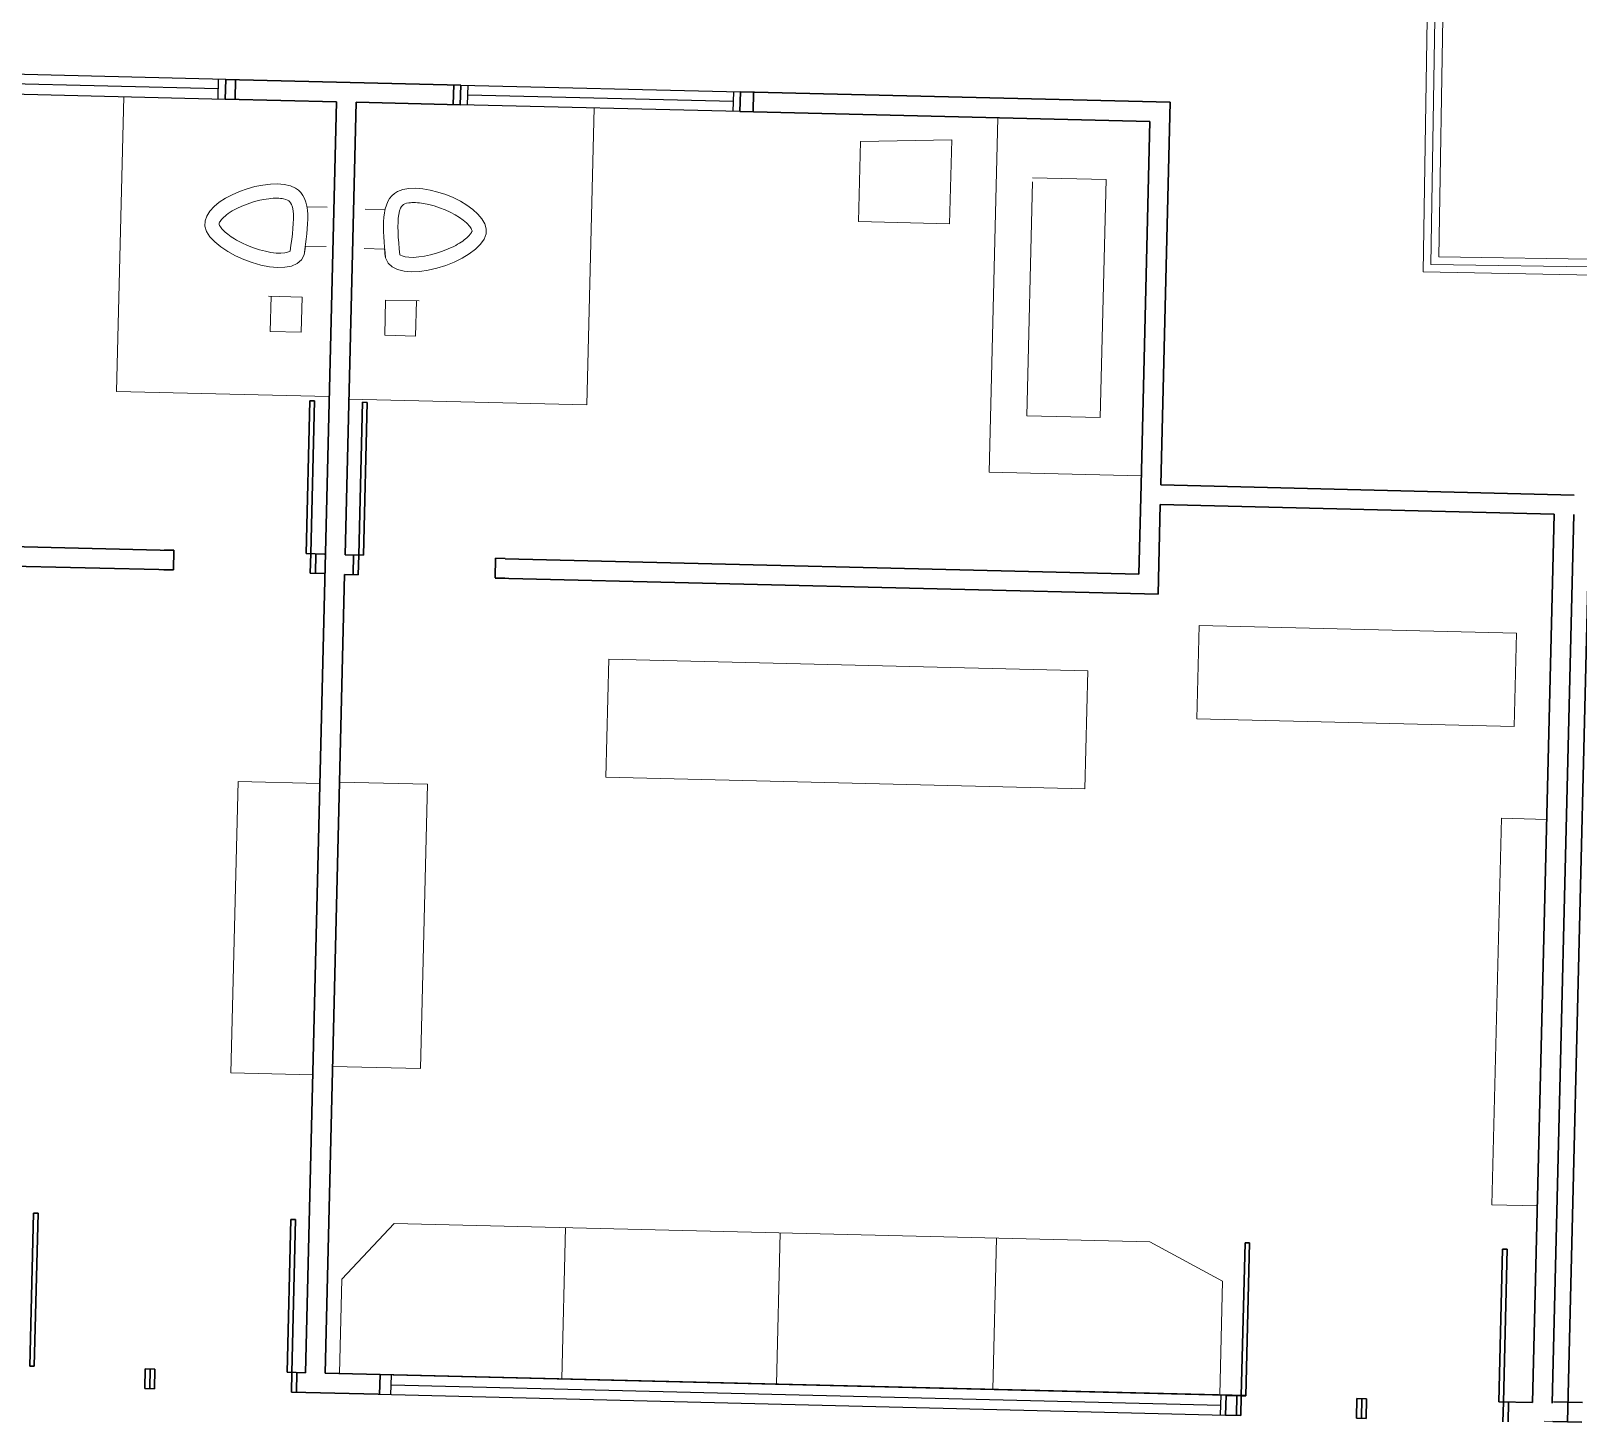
# Model space of a CAD drawing. Header units: millimetres. Extents: x 1418 to 1811, y 1796 to 1956.
# Drawn here: x 1480.22 to 1485.74, y 1825.29 to 1830.25 of the extents above; entities that cross this region are included whole.
import ezdxf

# ---------------------------------------------------------------- set-up
doc = ezdxf.new("R2010")
doc.units = ezdxf.units.MM
for name, color, linetype, lineweight in [('JANELAS', 5, 'Continuous', 25), ('layout', 253, 'Continuous', 13), ('LINHAFINA', 7, 'Continuous', 15), ('LINHAGROSSA', 7, 'Continuous', 30)]:
    doc.layers.add(name, color=color, linetype=linetype, lineweight=lineweight)
doc.layers.add('VEGETAIS', color=3, linetype='Continuous')

msp = doc.modelspace()

# ---------------------------------------------------------------- linework, layer by layer
at = {"layer": 'JANELAS'}
for p, q in [((1480.9189, 1830.0754), (1480.0718, 1830.096)), ((1480.8925, 1830.041), (1480.0932, 1830.0604)), ((1480.8916, 1830.0059), (1480.8934, 1830.076)), ((1481.7564, 1830.055), (1482.7532, 1830.0307)), ((1481.781, 1829.9843), (1481.7827, 1830.0544)), ((1480.0701, 1830.0259), (1480.9172, 1830.0053)), ((1482.7285, 1829.9963), (1481.7818, 1830.0193)), ((1482.7276, 1829.9613), (1482.7293, 1830.0313)), ((1482.7515, 1829.9607), (1481.7547, 1829.9849)), ((1484.4843, 1825.3839), (1481.4667, 1825.4574)), ((1481.5077, 1825.3863), (1481.5094, 1825.4563)), ((1481.5085, 1825.4213), (1484.4655, 1825.3493)), ((1481.4625, 1825.3883), (1484.4826, 1825.3139)), ((1484.4647, 1825.3143), (1484.4664, 1825.3844))]:
    msp.add_line(p, q, dxfattribs=at)
at = {"layer": 'layout'}
for p, q in [((1480.53, 1828.9628), (1480.5556, 1830.0141)), ((1482.2321, 1829.9733), (1482.2063, 1828.9146)), ((1483.6706, 1829.9383), (1483.6398, 1828.6746)), ((1483.1746, 1829.5681), (1483.1815, 1829.8539)), ((1483.1815, 1829.8539), (1483.5062, 1829.8603)), ((1483.5062, 1829.8603), (1483.4989, 1829.5602)), ((1484.0566, 1829.7179), (1483.7943, 1829.7243)), ((1483.7939, 1829.71), (1483.7736, 1828.8763)), ((1484.0359, 1828.8699), (1484.0566, 1829.7179)), ((1481.2083, 1829.6213), (1481.28, 1829.6195)), ((1481.4872, 1829.611), (1481.4154, 1829.6127)), ((1483.4989, 1829.5602), (1483.1746, 1829.5681)), ((1481.2032, 1829.4808), (1481.2766, 1829.479)), ((1481.4854, 1829.4705), (1481.412, 1829.4722)), ((1481.0713, 1829.3024), (1481.1912, 1829.2994)), ((1481.0779, 1829.1763), (1481.081, 1829.3021)), ((1481.1912, 1829.2994), (1481.1881, 1829.1736)), ((1481.4886, 1829.2887), (1481.4855, 1829.1629)), ((1481.6085, 1829.2858), (1481.4886, 1829.2887)), ((1481.5957, 1829.1602), (1481.5988, 1829.286)), ((1481.1881, 1829.1736), (1481.0779, 1829.1763)), ((1481.4855, 1829.1629), (1481.5957, 1829.1602)), ((1481.2881, 1828.9444), (1480.53, 1828.9628)), ((1482.2063, 1828.9146), (1481.358, 1828.9353)), ((1483.7736, 1828.8763), (1484.0359, 1828.8699)), ((1483.6398, 1828.6746), (1484.1818, 1828.6614)), ((1484.3883, 1828.1282), (1484.3802, 1827.7961)), ((1485.5188, 1828.1007), (1484.3883, 1828.1282)), ((1485.5107, 1827.7686), (1485.5188, 1828.1007)), ((1482.2841, 1828.0085), (1482.2738, 1827.5882)), ((1483.9909, 1827.9669), (1482.2841, 1828.0085)), ((1483.9807, 1827.5467), (1483.9909, 1827.9669)), ((1484.3802, 1827.7961), (1485.5107, 1827.7686)), ((1480.9628, 1827.5725), (1480.9375, 1826.5337)), ((1481.2545, 1827.5654), (1480.9628, 1827.5725)), ((1481.3247, 1827.5698), (1481.6377, 1827.5622)), ((1482.2738, 1827.5882), (1483.9807, 1827.5467)), ((1481.6377, 1827.5622), (1481.6131, 1826.549)), ((1485.4318, 1826.0631), (1485.4654, 1827.4411)), ((1485.4654, 1827.4411), (1485.6268, 1827.4372)), ((1480.9375, 1826.5337), (1481.2292, 1826.5266)), ((1481.6131, 1826.549), (1481.3001, 1826.5566)), ((1485.5933, 1826.0592), (1485.4318, 1826.0631)), ((1481.5195, 1825.9966), (1481.3329, 1825.7981)), ((1481.5195, 1825.9966), (1484.2122, 1825.9311)), ((1482.1295, 1825.9818), (1482.1164, 1825.4425)), ((1482.8955, 1825.9631), (1482.8824, 1825.4238)), ((1483.6661, 1825.9444), (1483.653, 1825.4051)), ((1484.2122, 1825.9311), (1484.4714, 1825.7907)), ((1481.3247, 1825.4618), (1481.3329, 1825.7981)), ((1484.4714, 1825.7907), (1484.4616, 1825.3854)), ((1485.6491, 1825.2912), (1485.6176, 1825.292))]:
    msp.add_line(p, q, dxfattribs=at)
for points in [[(1481.1981, 1829.4494), (1481.1676, 1829.6879), (1480.845, 1829.5524), (1481.1981, 1829.4494), (1481.2032, 1829.4808)], [(1481.489, 1829.4388), (1481.5311, 1829.6756), (1481.8467, 1829.5245), (1481.489, 1829.4388), (1481.4854, 1829.4705)]]:
    msp.add_spline(points, degree=3, dxfattribs=at)
for points in [[(1481.1486, 1829.4634), (1481.1569, 1829.5199), (1481.1632, 1829.5738), (1481.1563, 1829.6259), (1481.1512, 1829.6356), (1481.1431, 1829.6437), (1481.1379, 1829.6469), (1481.1119, 1829.652), (1481.0932, 1829.6524), (1481.0235, 1829.6444), (1480.9634, 1829.6222), (1480.9111, 1829.5851), (1480.9006, 1829.5726), (1480.8947, 1829.5605), (1480.8949, 1829.5615), (1480.8969, 1829.5549), (1480.902, 1829.5457), (1480.9235, 1829.5246), (1480.9392, 1829.5129), (1481.0062, 1829.4744), (1481.0744, 1829.4547), (1481.1365, 1829.4561), (1481.1472, 1829.462), (1481.1486, 1829.4634)], [(1481.5392, 1829.4504), (1481.5336, 1829.5072), (1481.5299, 1829.5614), (1481.5393, 1829.6131), (1481.5449, 1829.6225), (1481.5534, 1829.6302), (1481.5587, 1829.6332), (1481.585, 1829.6369), (1481.6036, 1829.6365), (1481.6729, 1829.6251), (1481.7319, 1829.6), (1481.7822, 1829.5604), (1481.7921, 1829.5473), (1481.7974, 1829.535), (1481.7973, 1829.5361), (1481.795, 1829.5295), (1481.7895, 1829.5205), (1481.767, 1829.5006), (1481.7507, 1829.4897), (1481.6819, 1829.4544), (1481.6128, 1829.4381), (1481.5508, 1829.4425), (1481.5405, 1829.4489), (1481.5392, 1829.4504)]]:
    msp.add_open_spline(points, degree=3, knots=[0.006653, 0.006653, 0.006653, 0.006653, 0.179116, 0.179116, 0.279942, 0.279942, 0.356527, 0.356527, 0.433113, 0.433113, 0.614296, 0.614296, 0.701675, 0.701675, 0.771877, 0.771877, 0.842078, 0.842078, 0.912279, 0.912279, 1.096903, 1.096903, 1.191805, 1.191805, 1.191805, 1.191805], dxfattribs=at)
at = {"layer": 'LINHAFINA'}
for p, q in [((1485.186, 1829.3897), (1485.2132, 1831.1013)), ((1485.2406, 1831.0719), (1485.2142, 1829.4155)), ((1485.2682, 1831.0433), (1485.2428, 1829.4432)), ((1485.2428, 1829.4432), (1487.9537, 1829.4)), ((1487.9011, 1829.3333), (1485.186, 1829.3897)), ((1485.2142, 1829.4155), (1487.9533, 1829.3719))]:
    msp.add_line(p, q, dxfattribs=at)
at = {"layer": 'LINHAGROSSA'}
for p, q in [((1480.9172, 1830.0053), (1480.9189, 1830.0754)), ((1480.9189, 1830.0754), (1481.7564, 1830.055)), ((1480.9521, 1830.0045), (1480.9538, 1830.0745)), ((1481.7297, 1829.9855), (1481.7314, 1830.0556)), ((1481.7547, 1829.9849), (1481.7564, 1830.055)), ((1480.9172, 1830.0053), (1481.3137, 1829.9957)), ((1481.3137, 1829.9957), (1481.2034, 1825.4647)), ((1482.7515, 1829.9607), (1482.7532, 1830.0307)), ((1482.7532, 1830.0307), (1484.2844, 1829.9935)), ((1482.7982, 1829.9595), (1482.7999, 1830.0296)), ((1481.3837, 1829.994), (1481.3445, 1828.3805)), ((1481.3837, 1829.994), (1481.7547, 1829.9849)), ((1482.7515, 1829.9607), (1484.2126, 1829.9251)), ((1484.2844, 1829.9935), (1484.2512, 1828.6295)), ((1484.2126, 1829.9251), (1484.1811, 1828.6312)), ((1481.2188, 1828.9299), (1481.2055, 1828.3849)), ((1481.2352, 1828.9295), (1481.2188, 1828.9299)), ((1481.2219, 1828.3845), (1481.2352, 1828.9295)), ((1481.3932, 1828.3793), (1481.4065, 1828.9243)), ((1481.4065, 1828.9243), (1481.4229, 1828.9239)), ((1481.4229, 1828.9239), (1481.4097, 1828.3789)), ((1484.1811, 1828.6312), (1484.1733, 1828.3117)), ((1484.2512, 1828.6295), (1485.7251, 1828.5936)), ((1485.7006, 1825.29), (1485.7816, 1828.6181)), ((1484.2495, 1828.5595), (1484.2417, 1828.2399)), ((1484.2495, 1828.5595), (1485.6533, 1828.5253)), ((1485.6533, 1828.5253), (1485.5762, 1825.3583)), ((1485.7234, 1828.5236), (1485.6463, 1825.3566)), ((1479.5723, 1828.4242), (1480.7342, 1828.3959)), ((1480.7342, 1828.3964), (1480.6996, 1828.3972)), ((1480.7325, 1828.3263), (1480.7342, 1828.3964)), ((1479.5005, 1828.3563), (1480.7325, 1828.3263)), ((1481.2707, 1828.3833), (1481.2055, 1828.3849)), ((1481.2219, 1828.3845), (1481.2202, 1828.3144)), ((1481.2386, 1828.314), (1481.2403, 1828.3841)), ((1481.4097, 1828.3789), (1481.3445, 1828.3805)), ((1481.3445, 1828.3805), (1481.4097, 1828.3789)), ((1481.3732, 1828.3097), (1481.3749, 1828.3798)), ((1481.3932, 1828.3793), (1481.3915, 1828.3093)), ((1481.8793, 1828.2981), (1481.881, 1828.3681)), ((1481.881, 1828.3681), (1481.9155, 1828.3673)), ((1481.9155, 1828.3666), (1484.1733, 1828.3117)), ((1480.7325, 1828.3263), (1480.6979, 1828.3271)), ((1481.2202, 1828.3144), (1481.2727, 1828.3132)), ((1481.3428, 1828.3105), (1481.3247, 1827.5698)), ((1481.3915, 1828.3093), (1481.3428, 1828.3105)), ((1481.8793, 1828.2981), (1481.9138, 1828.2972)), ((1484.2417, 1828.2399), (1481.8793, 1828.2974)), ((1481.3247, 1827.5698), (1481.2735, 1825.463)), ((1480.2337, 1826.0336), (1480.2204, 1825.4886)), ((1480.2501, 1826.0332), (1480.2337, 1826.0336)), ((1480.2368, 1825.4882), (1480.2501, 1826.0332)), ((1481.1515, 1826.0113), (1481.1382, 1825.4663)), ((1481.1679, 1826.0109), (1481.1515, 1826.0113)), ((1481.1546, 1825.4659), (1481.1679, 1826.0109)), ((1484.5517, 1825.9276), (1484.5384, 1825.3826)), ((1484.5681, 1825.9272), (1484.5517, 1825.9276)), ((1484.5548, 1825.3822), (1484.5681, 1825.9272)), ((1485.4695, 1825.9052), (1485.4562, 1825.3603)), ((1485.4859, 1825.9048), (1485.4695, 1825.9052)), ((1485.4726, 1825.3599), (1485.4859, 1825.9048)), ((1480.2368, 1825.4882), (1480.2204, 1825.4886)), ((1480.6306, 1825.4085), (1480.6323, 1825.4786)), ((1480.6669, 1825.4778), (1480.6323, 1825.4786)), ((1480.65, 1825.4782), (1480.6483, 1825.4081)), ((1480.6652, 1825.4077), (1480.6669, 1825.4778)), ((1481.2034, 1825.4647), (1481.1382, 1825.4663)), ((1481.1546, 1825.4659), (1481.1529, 1825.3958)), ((1481.1713, 1825.3954), (1481.173, 1825.4655)), ((1484.5548, 1825.3831), (1481.2735, 1825.463)), ((1481.4674, 1825.3873), (1481.4691, 1825.4573)), ((1480.6652, 1825.4077), (1480.6306, 1825.4085)), ((1481.4625, 1825.3883), (1481.1529, 1825.3958)), ((1484.4826, 1825.3139), (1484.4843, 1825.3839)), ((1484.5384, 1825.3826), (1484.4843, 1825.3839)), ((1484.5209, 1825.3129), (1484.5226, 1825.383)), ((1484.5384, 1825.3826), (1484.5367, 1825.3125)), ((1484.5376, 1825.3476), (1484.5384, 1825.3826)), ((1484.5548, 1825.3822), (1484.5384, 1825.3826)), ((1484.9487, 1825.3025), (1484.9504, 1825.3726)), ((1484.9849, 1825.3717), (1484.9504, 1825.3726)), ((1484.968, 1825.3722), (1484.9663, 1825.3021)), ((1484.9832, 1825.3017), (1484.9849, 1825.3717)), ((1484.5367, 1825.3125), (1484.4826, 1825.3139)), ((1485.5762, 1825.3583), (1485.4563, 1825.3612)), ((1485.4726, 1825.3599), (1485.4709, 1825.2898)), ((1485.4893, 1825.2894), (1485.491, 1825.3594)), ((1485.7538, 1825.3588), (1485.6508, 1825.3613)), ((1484.9832, 1825.3017), (1484.9487, 1825.3025)), ((1485.7521, 1825.2887), (1485.6491, 1825.2912))]:
    msp.add_line(p, q, dxfattribs=at)
at = {"layer": 'VEGETAIS'}
msp.add_spline([(1490.1973, 1833.7408), (1478.791, 1832.9368), (1481.1156, 1835.4594), (1485.0351, 1834.0388), (1489.1502, 1835.5998), (1490.1973, 1833.7408)], degree=3, dxfattribs=at)

doc.saveas('drawing.dxf')
